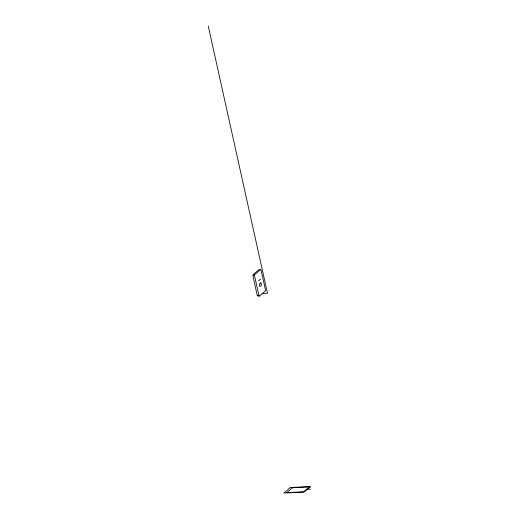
<?xml version="1.0" encoding="UTF-8"?>
<svg xmlns="http://www.w3.org/2000/svg" width="519" height="519" viewBox="0 0 519 519"><rect width="100%" height="100%" fill="white"/><g stroke="black" fill="none" stroke-linecap="round" stroke-linejoin="round"><path stroke-width="0.78" d="M260.538 269.633L258.916 269.718L253.006 274.726L254.647 274.635L260.538 269.633A0.876 0.415 87.3 0 1 261.051 269.984L265.488 289.991A0.766 0.363 87.3 0 1 265.319 290.99L259.422 295.992L257.826 296.064M258.579 280.824L260.635 279.086M254.647 274.635A0.707 0.337 87.3 0 0 254.492 275.557L252.889 275.628L257.268 295.596M262.374 293.488L267.499 293.248L208.236 25.95M257.32 295.616L258.916 295.538A0.798 0.376 87.3 0 0 259.422 295.992M307.391 489.32L310.764 489.164M254.492 275.557L258.916 295.538M260.96 282.777L259.325 284.165L259.863 286.618L261.505 285.223L260.96 282.777M290.458 487.477L283.899 493.05L304.115 492.103L310.673 486.53L290.458 487.477M292.573 487.711L286.832 492.583L303.68 491.798L309.421 486.919L292.573 487.711"/></g></svg>
